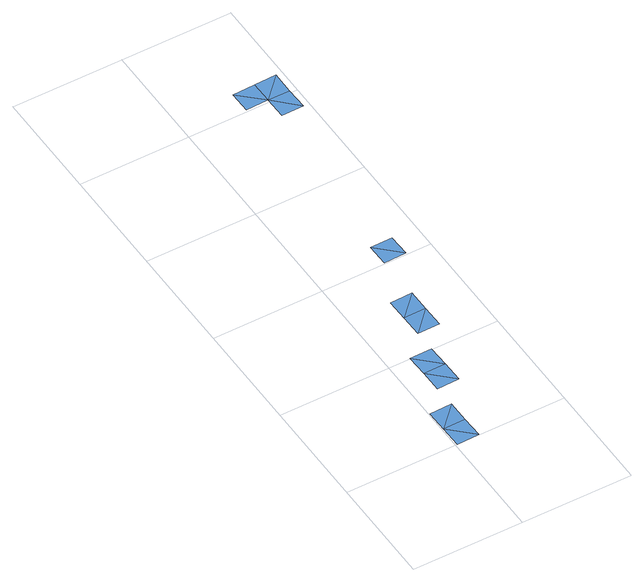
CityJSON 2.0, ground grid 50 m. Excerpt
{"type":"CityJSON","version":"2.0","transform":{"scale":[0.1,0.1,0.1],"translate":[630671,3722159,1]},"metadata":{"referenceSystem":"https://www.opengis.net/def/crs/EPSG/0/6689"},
"CityObjects":{
"waterbody1":{"type":"WaterBody","attributes":{"name":"福岡県津波浸水想定図","class":"1140","function":"2","WaterBodyTsunamiRiskAttribute.description":"1","WaterBodyTsunamiRiskAttribute.rank":"1"},"geometry":[{"type":"MultiSurface","lod":"1","boundaries":[[[0,1,2]],[[3,1,0]],[[4,5,6]],[[4,6,7]],[[8,9,10]],[[11,8,10]],[[12,13,14]],[[14,13,15]],[[16,17,18]],[[19,17,16]],[[16,20,19]],[[16,21,20]]]}]},
"waterbody2":{"type":"WaterBody","attributes":{"name":"福岡県津波浸水想定図","class":"1140","function":"2","WaterBodyTsunamiRiskAttribute.description":"1","WaterBodyTsunamiRiskAttribute.rank":"2"},"geometry":[{"type":"MultiSurface","lod":"1","boundaries":[[[1,22,23]],[[3,22,1]],[[24,4,7]],[[7,25,24]]]}]},
"waterbody3":{"type":"WaterBody","attributes":{"name":"福岡県津波浸水想定図","class":"1140","function":"2","WaterBodyTsunamiRiskAttribute.description":"1","WaterBodyTsunamiRiskAttribute.rank":"3"},"geometry":[{"type":"MultiSurface","lod":"1","boundaries":[[[26,27,9]],[[9,8,26]],[[16,28,29]],[[21,16,29]]]}]}
},
"vertices":[
[109,4,7],[7,102,7],[9,2,7],[107,104,7],[101,404,7],[103,304,7],[203,305,7],[201,405,7],[295,707,8],[195,705,8],[197,605,7],[297,607,7],[290,1007,7],[390,1009,7],[288,1107,7],[388,1109,7],[370,2009,10],[268,2107,9],[270,2007,9],[368,2109,10],[468,2111,10],[470,2011,8],
[105,204,7],[5,202,7],[99,503,7],[199,505,7],
[294,807,8],[193,805,8],[372,1909,10],[472,1911,8]
]}
